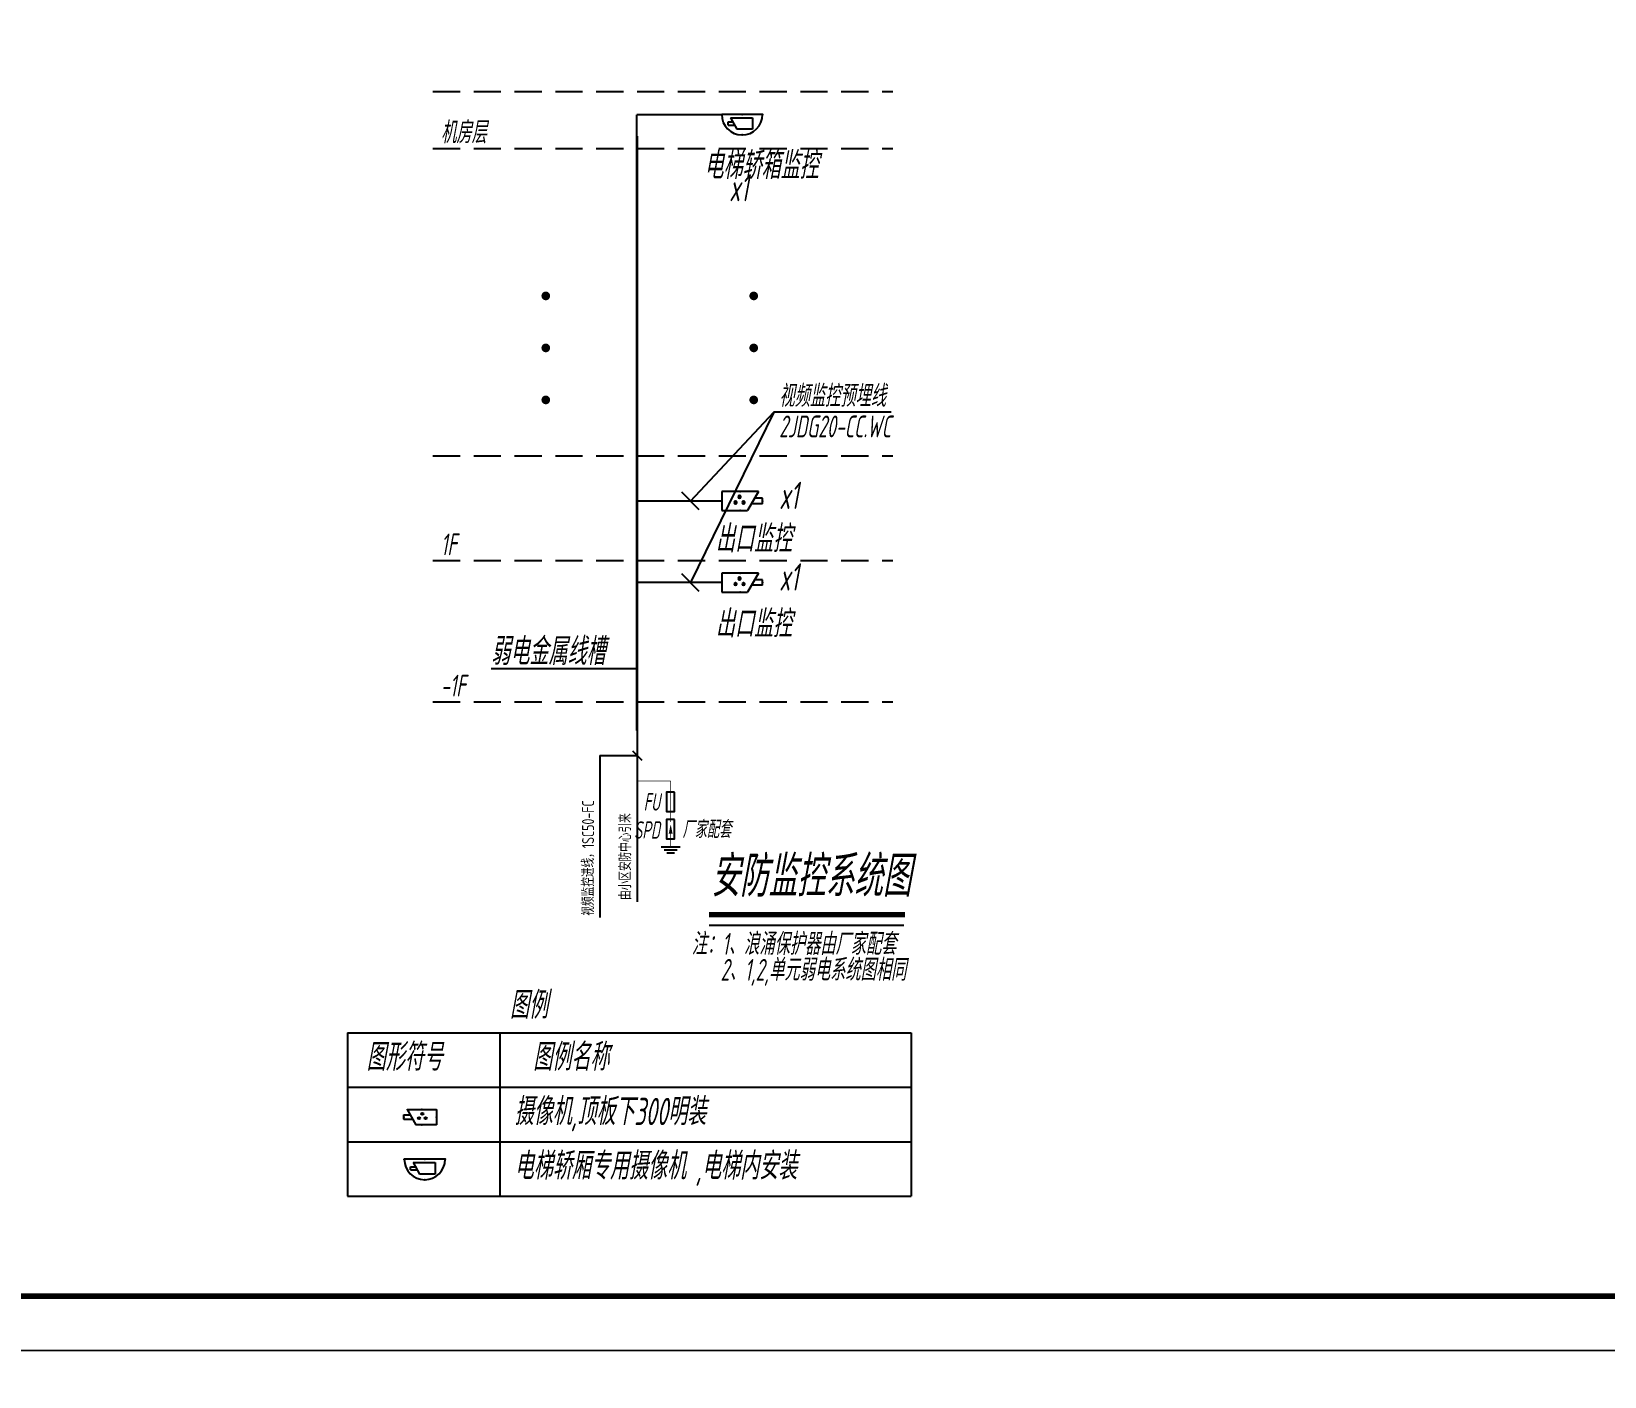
# Model space of a CAD drawing. Extents: x 3002737 to 4077523, y -995787 to -7267.
# Drawn here: x 3611854 to 3640753, y -699262 to -674562 of the extents above; entities that cross this region are included whole.
import ezdxf
from ezdxf.enums import TextEntityAlignment as Align

# ---------------------------------------------------------------- set-up
doc = ezdxf.new("R2010")
doc.units = 0
doc.header["$LTSCALE"] = 1000
doc.header["$MEASUREMENT"] = 0
doc.linetypes.add('DASHED', pattern=[0.75, 0.5, -0.25])
doc.layers.get('0').update_dxf_attribs({"linetype": 'CONTINUOUS'})
for name, color, linetype in [('!!电气', 1, 'CONTINUOUS'), ('!校对', 2, 'CONTINUOUS'), ('DIM-照明', 7, 'CONTINUOUS'), ('EQUIP-安防', 3, 'CONTINUOUS'), ('EQUIP-通讯', 3, 'CONTINUOUS'), ('LINMK1', 7, 'CONTINUOUS'), ('PDIM', 3, 'CONTINUOUS'), ('T-通用', 7, 'CONTINUOUS'), ('WIRE-照明', 2, 'CONTINUOUS'), ('消防平面文字层', 141, 'CONTINUOUS'), ('照明平面导线层', 3, 'CONTINUOUS')]:
    doc.layers.add(name, color=color, linetype=linetype)
doc.layers.add('图框', color=147, linetype='CONTINUOUS', lineweight=20)
doc.styles.add('_HZTXT', font='isocp2.shx', dxfattribs={"width": 0.8, "bigfont": 'hztxt.shx'})
doc.styles.add('_TEL_DIM', font='SIMPLEX', dxfattribs={"width": 0.8, "height": 3.5, "bigfont": 'HZTXT'})
doc.styles.add('HZTXT', font='gbeitc.shx', dxfattribs={"width": 0.8, "height": 400, "bigfont": 'hztxt.shx'})
doc.styles.get("Standard").update_dxf_attribs({"font": 'gbenor.shx', "bigfont": 'gbcbig.shx'})

# ---------------------------------------------------------------- blocks, each defined once
blk = doc.blocks.new('$equip$00001465')
for p, q in [((-0.75, 0.1), (-0.457, 0.1)), ((-0.75, -0.1), (-0.75, 0.1)), ((-0.6, 0.35), (-0.2, -0.35)), ((-0.6, 0.35), (0.75, 0.35)), ((0.75, 0.35), (0.75, -0.35)), ((-0.75, -0.1), (-0.343, -0.1)), ((0.75, -0.35), (-0.2, -0.35))]:
    blk.add_line(p, q)
for centre in [(-0.05, -0.05), (0.1, 0.15), (0.25, -0.05)]:
    blk.add_circle(centre, 0.05)
for p in [(-0.75, 0), (0.075, 0.35), (0.75, 0), (0.075, -0.35)]:
    blk.add_point(p)
for points in [[(-0.05, 0), (-0.05, 0), (-0.075, -0.007), (-0.025, -0.007)], [(0.057, 0.175), (0.143, 0.175), (0.05, 0.15), (0.15, 0.15)], [(0.057, 0.125), (0.143, 0.125), (0.05, 0.15), (0.15, 0.15)], [(0.075, 0.193), (0.125, 0.193), (0.057, 0.175), (0.143, 0.175)], [(0.075, 0.107), (0.125, 0.107), (0.057, 0.125), (0.143, 0.125)], [(0.1, 0.2), (0.1, 0.2), (0.075, 0.193), (0.125, 0.193)], [(0.1, 0.1), (0.1, 0.1), (0.075, 0.107), (0.125, 0.107)], [(0.25, 0), (0.25, 0), (0.225, -0.007), (0.275, -0.007)], [(-0.093, -0.025), (-0.007, -0.025), (-0.1, -0.05), (0, -0.05)], [(-0.093, -0.075), (-0.007, -0.075), (-0.1, -0.05), (0, -0.05)], [(-0.075, -0.007), (-0.025, -0.007), (-0.093, -0.025), (-0.007, -0.025)], [(-0.075, -0.093), (-0.025, -0.093), (-0.093, -0.075), (-0.007, -0.075)], [(-0.05, -0.1), (-0.05, -0.1), (-0.075, -0.093), (-0.025, -0.093)], [(0.207, -0.025), (0.293, -0.025), (0.2, -0.05), (0.3, -0.05)], [(0.207, -0.075), (0.293, -0.075), (0.2, -0.05), (0.3, -0.05)], [(0.225, -0.007), (0.275, -0.007), (0.207, -0.025), (0.293, -0.025)], [(0.225, -0.093), (0.275, -0.093), (0.207, -0.075), (0.293, -0.075)], [(0.25, -0.1), (0.25, -0.1), (0.225, -0.093), (0.275, -0.093)]]:
    blk.add_solid(points)
at = {"flags": 9}
blk.add_attdef('A', (-0.016, -0.016), '', height=0.00002, dxfattribs=at)
blk = doc.blocks.new('$equip$00002731')
for p, q in [((0.75, 0), (-0.75, 0)), ((-0.517, -0.273), (-0.341, -0.273)), ((-0.517, -0.393), (-0.517, -0.273)), ((-0.517, -0.393), (-0.273, -0.393)), ((-0.427, -0.123), (-0.187, -0.543)), ((-0.427, -0.123), (0.383, -0.123)), ((0.383, -0.543), (-0.187, -0.543)), ((0.383, -0.123), (0.383, -0.543))]:
    blk.add_line(p, q)
at = {"const_width": 0.04}
for points in [[(-0.75, 0), (-0.775, 0)], [(0.75, 0), (0.775, 0)]]:
    blk.add_lwpolyline(points, dxfattribs=at)
blk.add_lwpolyline([(0.75, 0, -1), (-0.75, 0), (0.75, 0), (0.75, 0, -1), (-0.75, 0, -1.517539)], format="xyb", dxfattribs=at)
blk.add_arc((0, 0), 0.75, 180, 0)
for p in [(0, 0), (0.75, 0), (-0.75, -0.005), (0, -0.75)]:
    blk.add_point(p)
at = {"color": 7, "flags": 1}
for tag in ['A', 'REMARK']:
    blk.add_attdef(tag, text='', height=0.00002, dxfattribs=at).set_placement((0, 0), align=Align.MIDDLE_CENTER)
blk = doc.blocks.new('$equip$00002965')
for p, q in [((-0.75, -0.1), (-0.75, 0.1)), ((-0.75, 0.1), (-0.457, 0.1)), ((-0.6, 0.35), (0.75, 0.35)), ((-0.6, 0.35), (-0.2, -0.35)), ((0.75, 0.35), (0.75, -0.35)), ((-0.75, -0.1), (-0.343, -0.1)), ((0.75, -0.35), (-0.2, -0.35))]:
    blk.add_line(p, q)
at = {"const_width": 0.05}
blk.add_lwpolyline([(-0.75, 0.1), (-0.75, -0.1), (-0.343, -0.1), (-0.2, -0.35), (0.75, -0.35), (0.75, 0.35), (-0.6, 0.35), (-0.457, 0.1), (-0.75, 0.1), (-0.75, -0.1)], dxfattribs=at)
for centre in [(0.1, 0.15), (-0.05, -0.05), (0.25, -0.05)]:
    blk.add_circle(centre, 0.05)
for p in [(-0.75, 0), (0.075, 0.35), (0.075, -0.35), (0.75, 0)]:
    blk.add_point(p)
for points in [[(0.057, 0.175), (0.143, 0.175), (0.05, 0.15), (0.15, 0.15)], [(0.057, 0.125), (0.143, 0.125), (0.05, 0.15), (0.15, 0.15)], [(0.075, 0.193), (0.125, 0.193), (0.057, 0.175), (0.143, 0.175)], [(0.075, 0.107), (0.125, 0.107), (0.057, 0.125), (0.143, 0.125)], [(0.1, 0.2), (0.1, 0.2), (0.075, 0.193), (0.125, 0.193)], [(0.1, 0.1), (0.1, 0.1), (0.075, 0.107), (0.125, 0.107)], [(-0.093, -0.025), (-0.007, -0.025), (-0.1, -0.05), (0, -0.05)], [(-0.093, -0.075), (-0.007, -0.075), (-0.1, -0.05), (0, -0.05)], [(-0.075, -0.007), (-0.025, -0.007), (-0.093, -0.025), (-0.007, -0.025)], [(-0.075, -0.093), (-0.025, -0.093), (-0.093, -0.075), (-0.007, -0.075)], [(-0.05, 0), (-0.05, 0), (-0.075, -0.007), (-0.025, -0.007)], [(-0.05, -0.1), (-0.05, -0.1), (-0.075, -0.093), (-0.025, -0.093)], [(0.207, -0.025), (0.293, -0.025), (0.2, -0.05), (0.3, -0.05)], [(0.207, -0.075), (0.293, -0.075), (0.2, -0.05), (0.3, -0.05)], [(0.225, -0.007), (0.275, -0.007), (0.207, -0.025), (0.293, -0.025)], [(0.225, -0.093), (0.275, -0.093), (0.207, -0.075), (0.293, -0.075)], [(0.25, 0), (0.25, 0), (0.225, -0.007), (0.275, -0.007)], [(0.25, -0.1), (0.25, -0.1), (0.225, -0.093), (0.275, -0.093)]]:
    blk.add_solid(points)
at = {"color": 7, "style": '_TEL_DIM', "flags": 1}
for tag in ['A', 'REMARK']:
    blk.add_attdef(tag, text='', height=0.00002, dxfattribs=at).set_placement((0, 0), align=Align.MIDDLE_CENTER)
blk = doc.blocks.new('A$C479D69DE')
at = {"layer": 'EQUIP-通讯', "linetype": 'Continuous'}
for p, q in [((791, -1211), (443, -1211)), ((737, -1266), (497, -1266)), ((688, -1321), (546, -1321))]:
    blk.add_line(p, q, dxfattribs=at)
at = {"layer": 'EQUIP-通讯', "linetype": 'Continuous', "const_width": 14.2}
for points in [[(617, 0), (0, 0)], [(617, 0), (617, -752)], [(617, -913), (617, -1211)]]:
    blk.add_lwpolyline(points, dxfattribs=at)
at = {"layer": 'EQUIP-通讯', "linetype": 'Continuous'}
for points in [[(690, -206), (543, -206), (543, -560), (690, -560)], [(690, -707), (543, -707), (543, -1062), (690, -1062)]]:
    blk.add_lwpolyline(points, close=True, dxfattribs=at)
blk.add_lwpolyline([(617, -795, 0, 70.8, 0), (617, -963, 70.8, 70.8, 0)], format="xyseb", dxfattribs=at)
at = {"layer": 'DIM-照明', "color": 7, "style": 'HZTXT', "width": 0.7}
for s, p in [('FU', (272, -382)), ('SPD', (181, -897))]:
    blk.add_text(s, height=320, dxfattribs=at).set_placement(p, align=Align.MIDDLE)
blk.add_text('厂家配套', height=320, dxfattribs=at).set_placement((832, -1047))
blk = doc.blocks.new('A$C6D74366A')
at = {"layer": '!!电气', "color": 2}
blk.add_blockref('A$C479D69DE', (0, -925), dxfattribs=at)

msp = doc.modelspace()

# ---------------------------------------------------------------- linework, layer by layer
at = {"layer": '!!电气'}
msp.add_lwpolyline([(3622979.2, -686264.1), (3620297.5, -686264.1)], dxfattribs=at)
at = {"layer": 'DIM-照明', "color": 84, "linetype": 'DASHED'}
for p, q in [((3619230, -675664.9), (3627677.3, -675664.9)), ((3619230, -676709.3), (3627677.3, -676709.3)), ((3619230, -682356.9), (3627677.3, -682356.9)), ((3619230, -684275.8), (3627677.3, -684275.8)), ((3619230, -686870.6), (3627677.3, -686870.6))]:
    msp.add_line(p, q, dxfattribs=at)
at = {"layer": 'DIM-照明', "color": 7, "ltscale": 4}
msp.add_line((3624304.1, -690972.1, 0), (3627880.6, -690972.1, 0), dxfattribs=at)
at = {"layer": 'DIM-照明'}
for p, q in [((3617662.7, -692949.4), (3617662.7, -695949.4)), ((3617662.7, -692949.4), (3628016.8, -692949.4)), ((3620457.3, -692949.4), (3620457.3, -695949.4)), ((3628016.8, -692949.4), (3628016.8, -695949.4)), ((3617662.7, -693949.4), (3628016.8, -693949.4)), ((3617662.7, -694949.4), (3628016.8, -694949.4)), ((3617662.7, -695949.4), (3628016.8, -695949.4))]:
    msp.add_line(p, q, dxfattribs=at)
at = {"layer": 'DIM-照明', "color": 7, "ltscale": 4, "const_width": 98.5, "elevation": 0}
msp.add_lwpolyline([(3624303, -690777.9), (3627902.3, -690777.9)], dxfattribs=at)
at = {"layer": 'EQUIP-通讯', "const_width": 50}
msp.add_lwpolyline([(3622977, -676480.1), (3622980.2, -687402.6)], dxfattribs=at)
at = {"layer": 'LINMK1', "color": 2}
msp.add_line((3627647.6, -681552.8, 0), (3625493.8, -681552.8, 0), dxfattribs=at)
at = {"layer": 'LINMK1', "color": 3}
for p, q in [((3622298.5, -687855.8, 70815.7), (3622298.5, -690832.3, 70815.7)), ((3622298.5, -687855.8, 86864.8), (3622980.2, -687855.8, 3.2))]:
    msp.add_line(p, q, dxfattribs=at)
at = {"layer": 'T-通用', "linetype": 'Continuous', "const_width": 79.4}
for points in [[(3621263.4, -679418, 1), (3621342.8, -679418, 1)], [(3625083.2, -679418, 1), (3625162.6, -679418, 1)], [(3621263.4, -680372.9, 1), (3621342.8, -680372.9, 1)], [(3625083.2, -680372.9, 1), (3625162.6, -680372.9, 1)], [(3621263.4, -681327.8, 1), (3621342.8, -681327.8, 1)], [(3625083.2, -681327.8, 1), (3625162.6, -681327.8, 1)]]:
    msp.add_lwpolyline(points, format="xyb", close=True, dxfattribs=at)
at = {"layer": 'WIRE-照明'}
for p, q in [((3622977, -676480.1), (3622977, -676089.8)), ((3624534.2, -676089.8), (3622977, -676089.8)), ((3624536.6, -683184.5), (3622979, -683184.7)), ((3624536.5, -684682.6), (3622978.9, -684682.7))]:
    msp.add_line(p, q, dxfattribs=at)
at = {"layer": 'WIRE-照明', "color": 2, "ltscale": 0.1}
for p, q in [((3624122.3, -683347), (3623802.3, -683022)), ((3624122.3, -684845.1), (3623802.3, -684520.1))]:
    msp.add_line(p, q, dxfattribs=at)
at = {"layer": 'WIRE-照明', "ltscale": 0.4}
msp.add_line((3622980.2, -687402.6), (3622980.2, -690543.9), dxfattribs=at)
at = {"layer": 'WIRE-照明', "color": 2, "ltscale": 0.1}
msp.add_lwpolyline([(3623962.3, -683184.5), (3625493.8, -681552.8), (3623962.3, -684682.6)], dxfattribs=at)
at = {"layer": '图框'}
for points in [[(3585551.8, -639386.6), (3669651.8, -639386.6), (3669651.8, -698786.6), (3585551.8, -698786.6)], [(3585551.8, -698786.6), (3669651.8, -698786.6), (3669651.8, -758186.6), (3585551.8, -758186.6)]]:
    msp.add_lwpolyline(points, close=True, dxfattribs=at)
at = {"layer": '图框', "const_width": 100}
msp.add_lwpolyline([(3668651.8, -697786.6), (3668651.8, -640386.6), (3588051.8, -640386.6), (3588051.8, -697786.6)], close=True, dxfattribs=at)
at = {"layer": '消防平面文字层'}
msp.add_line((3622893.9, -687769.5, 3.2), (3623066.4, -687942.1, 3.2), dxfattribs=at)

# ---------------------------------------------------------------- block references
at = {"layer": '!校对', "color": 2}
msp.add_blockref('A$C6D74366A', (3622980.2, -687402.6), dxfattribs=at)
at = {"layer": 'EQUIP-安防', "linetype": 'ByBlock', "ltscale": 2, "xscale": 500, "yscale": 500, "zscale": 500}
for p in [(3624909.1, -676087.4), (3619078.6, -695271.8)]:
    msp.add_blockref('$equip$00002731', p, dxfattribs=at)
at = {"layer": 'EQUIP-安防', "xscale": 400, "yscale": 400, "zscale": 400}
msp.add_blockref('$equip$00002965', (3618994.8, -694498.1), dxfattribs=at)
at = {"layer": 'EQUIP-通讯', "xscale": -500, "yscale": 500, "zscale": 500}
for p in [(3624911.6, -683184.5), (3624911.5, -684682.6)]:
    msp.add_blockref('$equip$00001465', p, dxfattribs=at)

# ---------------------------------------------------------------- texts
at = {"layer": 'DIM-照明', "style": 'HZTXT', "width": 0.7}
for s, p in [('电梯轿箱监控', (3624211.5, -677271.7)), ('x1', (3624671.9, -677680.2)), ('x1', (3625591.7, -683330.9)), ('出口监控', (3624422.4, -684127)), ('x1', (3625591.7, -684829)), ('出口监控', (3624422.4, -685688.4)), ('弱电金属线槽', (3620297.2, -686194.3)), ('图例', (3620640.4, -692690.8)), ('图形符号', (3618007.4, -693643.8)), ('图例名称', (3621067.1, -693643.8)), ('摄像机,顶板下300明装', (3620725.6, -694643.8)), ('电梯轿厢专用摄像机 ,电梯内安装', (3620725.6, -695643.8))]:
    msp.add_text(s, height=500, dxfattribs=at).set_placement(p)
at = {"layer": 'DIM-照明', "color": 7, "style": 'HZTXT', "width": 0.7}
for s, height, p in [('视频监控预埋线', 400, (3625589.6, -681453.8, 0)), ('2JDG20-CC.WC', 400, (3625589.6, -682014.6, 0)), ('安防监控系统图', 750, (3624337.2, -690449.4, 0))]:
    msp.add_text(s, height=height, dxfattribs=at).set_placement(p)
at = {"layer": 'PDIM', "color": 3, "style": '_HZTXT', "width": 0.8}
for s, height, p in [('视频监控进线，1SC50-FC', 221.105, (3622190.4, -690798.2, 70815.7)), ('由小区安防中心引来', 221.11, (3622872.1, -690509.8))]:
    msp.add_text(s, height=height, rotation=90, dxfattribs=at).set_placement(p)
at = {"layer": '照明平面导线层', "color": 7, "style": 'HZTXT', "width": 0.7}
for s, p in [('机房层', (3619376.3, -676614.1)), ('1F', (3619376.3, -684180.6)), ('-1F', (3619376.3, -686775.4)), ('注：1、浪涌保护器由厂家配套', (3623981.9, -691518.1, 65482.4)), ('2、1,2,单元弱电系统图相同', (3624513.8, -691992.9, 65482.4))]:
    msp.add_text(s, height=400, dxfattribs=at).set_placement(p)

doc.saveas('drawing.dxf')
